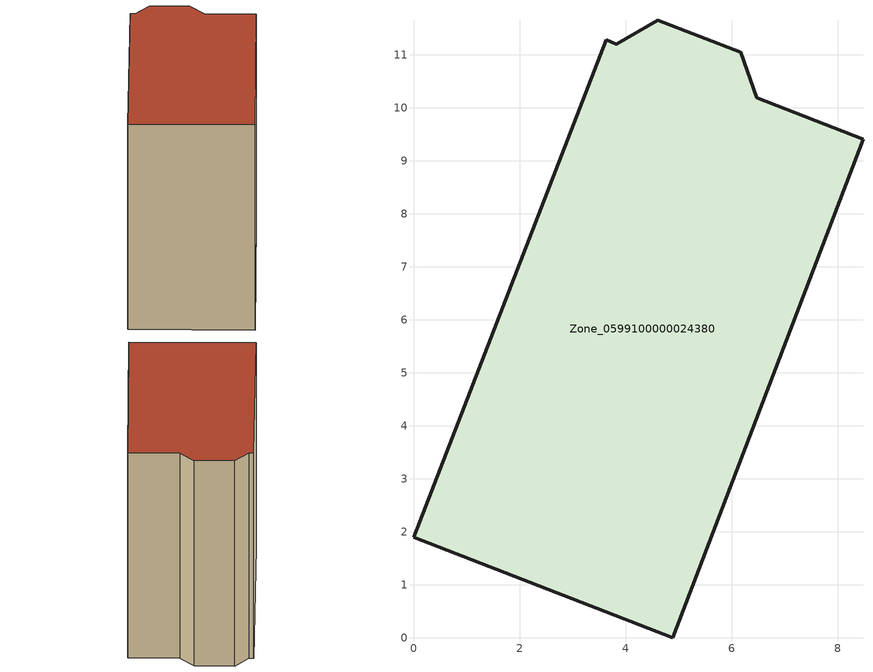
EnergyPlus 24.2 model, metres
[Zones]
Zone_0599100000024380
 floor ground (C_G): 4.89,0 0,1.9 3.64,11.28 3.83,11.2 4.61,11.65 6.17,11.05 6.48,10.19 8.48,9.4 z0
 wall outside (C_F): 0,1.9 4.89,0 8.48,9.4 6.48,10.19 6.17,11.05 4.61,11.65 3.83,11.2 3.64,11.28 0,1.9 z0:9.47
 roof outside (C_R): 6.17,11.05 4.61,11.65 3.83,11.2 3.64,11.28 0,1.9 4.89,0 8.48,9.4 6.48,10.19 z9.47
[BUILDING]
Pand.0599100000024380: North Axis=0; Terrain=City; Loads Convergence Tolerance Value=0.04; Temperature Convergence Tolerance Value=0.4; Solar Distribution=FullExterior; Maximum Number of Warmup Days=25; Minimum Number of Warmup Days=1
[Site:Location]
Rotterdam.The.Hague.AP_ZH_NLD Design_Conditions: Latitude=51.96; Longitude=4.45; Time Zone=1; Elevation=-4.5
[SITE:GROUNDTEMPERATURE:BUILDINGSURFACE]
18, 18, 18, 18, 18, 18, 18, 18, 18, 18, 18, 18
[MATERIAL] Thermal Absorptance=0.9; Solar Absorptance=0.7; Visible Absorptance=0.7
Name | Roughness | Thickness | Conductivity | Density | Specific Heat
G.TI.1946 | MediumSmooth | 0.15 | 1 | 540 | 1210
F.TI.1946 | Rough | 0.3 | 0.857143 | 1920 | 840
R.TI.1946 | MediumRough | 0.2 | 0.1 | 1500 | 1000
[CONSTRUCTION]
C_G: G.TI.1946
C_F: F.TI.1946
C_R: R.TI.1946
[ZONE]
Zone_0599100000024380: Type=1; Multiplier=1; Ceiling Height=Autocalculate; Volume=Autocalculate; Floor Area=autocalculate; Part of Total Floor Area=Yes
[ZONEINFILTRATION:DESIGNFLOWRATE]
Infil_Zone_0599100000024380: Zone or ZoneList or Space or SpaceList=Zone_0599100000024380; Schedule=AlwaysOn; Design Flow Rate Calculation Method=Flow/Area; Flow Rate per Floor Area=0.003; Constant Term Coefficient=1; Temperature Term Coefficient=0; Velocity Term Coefficient=0; Velocity Squared Term Coefficient=0
[HVACTEMPLATE:ZONE:IDEALLOADSAIRSYSTEM]
Zone_0599100000024380: Maximum Heating Supply Air Temperature=50; Minimum Cooling Supply Air Temperature=13; Maximum Heating Supply Air Humidity Ratio=0.0156; Minimum Cooling Supply Air Humidity Ratio=0.0077; Heating Limit=NoLimit; Cooling Limit=NoLimit; Dehumidification Control Type=ConstantSensibleHeatRatio; Cooling Sensible Heat Ratio=0.7; Dehumidification Setpoint=60; Humidification Control Type=None; Humidification Setpoint=30; Outdoor Air Method=None; Outdoor Air Flow Rate per Person=0.00944; Outdoor Air Flow Rate per Zone Floor Area=0; Outdoor Air Flow Rate per Zone=0; Demand Controlled Ventilation Type=None; Outdoor Air Economizer Type=NoEconomizer; Heat Recovery Type=None; Sensible Heat Recovery Effectiveness=0.7; Latent Heat Recovery Effectiveness=0.65
[ZONECONTROL:THERMOSTAT]
ThermostatControl_Zone_0599100000024380: Zone or ZoneList=Zone_0599100000024380; Control Type Schedule=DualSetpointControlType; Control 1=Thermostat_Zone_0599100000024380; Temperature Difference Between Cutout And Setpoint=0
[THERMOSTATSETPOINT:DUALSETPOINT]
Thermostat_Zone_0599100000024380: Heating Setpoint Temperature Schedule=HeatingSetpoint_Zone_0599100000024380; Cooling Setpoint Temperature Schedule=CoolingSetpoint_Zone_0599100000024380
[SCHEDULE:COMPACT]
HeatingSetpoint_Zone_0599100000024380: Through: 12/31, For: AllDays, Until: 24:00, 21
CoolingSetpoint_Zone_0599100000024380: Through: 12/31, For: AllDays, Until: 24:00, 24
DualSetpointControlType: Through: 12/31, For: AllDays, Until: 24:00, 4
AlwaysOn: Through: 12/31, For: AllDays, Until: 24:00, 1
